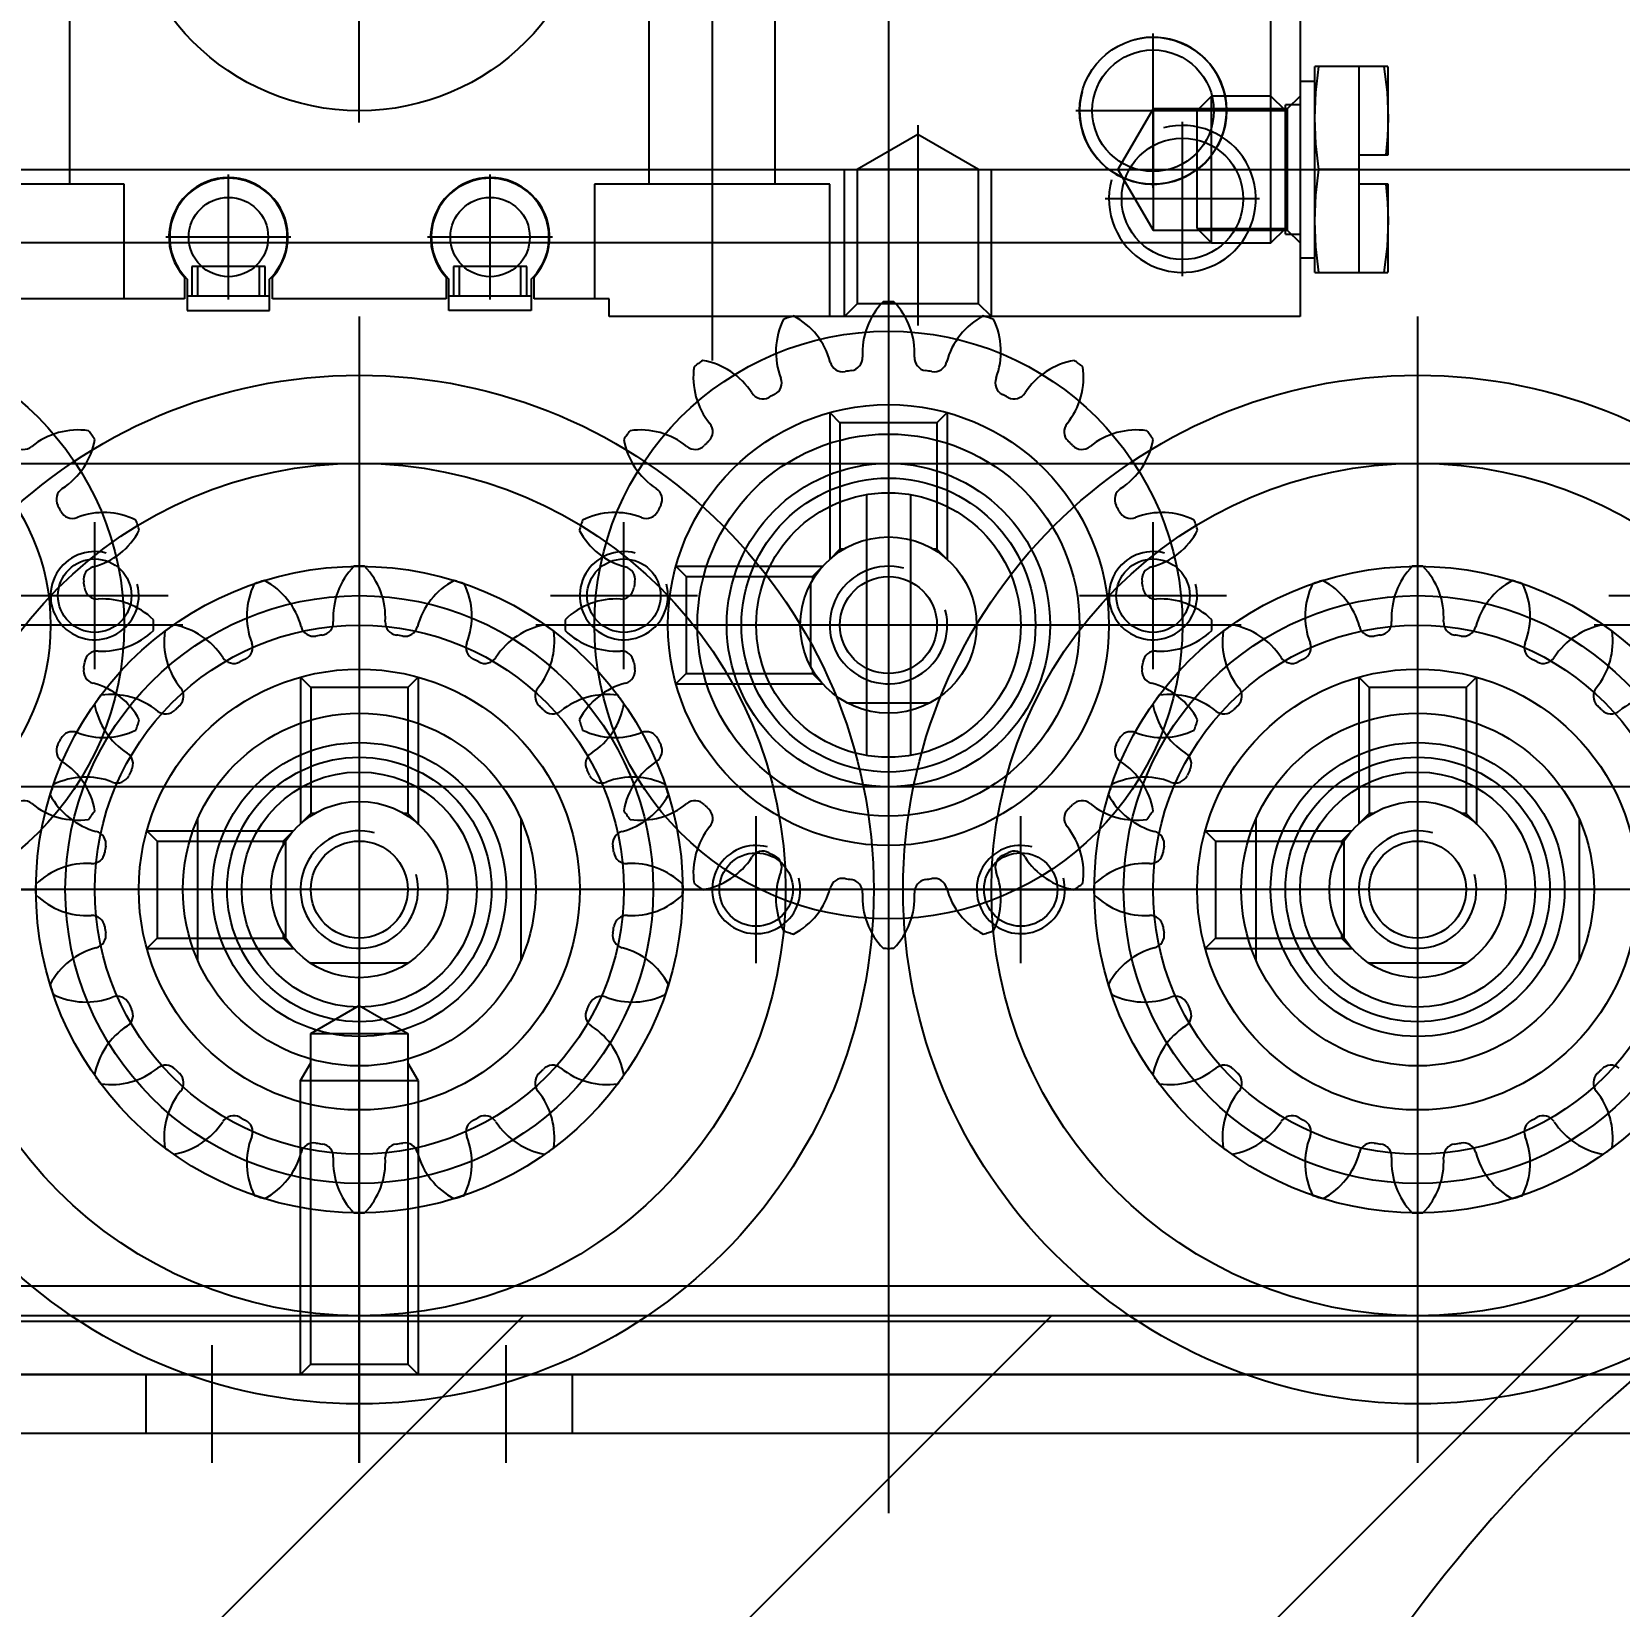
# Model space of a CAD drawing. Header units: inches. Extents: x 0 to 77285, y -118 to 40065.
# Drawn here: x 16500.5 to 16554.5, y 25985.7 to 26039.2 of the extents above; entities that cross this region are included whole.
import ezdxf

# ---------------------------------------------------------------- set-up
doc = ezdxf.new("R2010")
doc.units = ezdxf.units.IN
doc.header["$LTSCALE"] = 5
doc.header["$MEASUREMENT"] = 0
doc.layers.add('A', color=8, linetype='Continuous')
doc.styles.add('SCI', font='')
doc.styles.get('SCI').set_extended_font_data('Gulim')
doc.dimstyles.new('SCH', dxfattribs={"dimtxt": 2.5, "dimasz": 2, "dimexe": 1.25, "dimexo": 0.625, "dimtad": 1, "dimdec": 8, "dimtxsty": 'SCI', "dimcen": 2.5, "dimclrd": 4, "dimclre": 4, "dimclrt": 7, "dimadec": 8, "dimazin": 2, "dimtfac": 1, "dimtdec": 8, "dimtmove": 0, "dimatfit": 3, "dimfxl": 1, "dimarcsym": 0})

# ---------------------------------------------------------------- blocks, each defined once
blk = doc.blocks.new('A$Cc399747e')
h = blk.add_hatch()
h.set_pattern_fill('ANSI31', color=256, scale=4)
h.set_pattern_definition([(45, (8071.277, 63861.461), (-8.980256, 8.980256), [])])
h.paths.add_polyline_path([(891.797, 581), (491.797, 581), (491.797, 281), (891.797, 281)])
for p, q in [((753.797, 179.658), (753.797, 287.72)), ((735.797, 247), (735.797, 286)), ((766.797, 286), (766.797, 282)), ((771.797, 286), (771.797, 282)), ((771.797, 247), (771.797, 286)), ((776.797, 286), (776.797, 282)), ((884.297, 285), (659.297, 285)), ((764.547, 285), (764.547, 283)), ((779.047, 285), (779.047, 283)), ((771.797, 284), (771.797, 269.447)), ((659.297, 283), (884.297, 283)), ((884.297, 283), (659.297, 283)), ((770.147, 282.65), (769.797, 283)), ((769.797, 273), (769.797, 283)), ((773.797, 283), (773.447, 282.65)), ((773.797, 283), (773.797, 273)), ((773.447, 282.65), (770.147, 282.65)), ((770.147, 271.4), (770.147, 282.65)), ((773.447, 282.65), (773.447, 271.4)), ((491.797, 281), (891.797, 281)), ((491.797, 281), (891.797, 281)), ((735.797, 254.5), (735.797, 278.5)), ((771.797, 254.5), (771.797, 278.5)), ((769.797, 273), (770.147, 272.394)), ((773.797, 273), (769.797, 273)), ((773.797, 273), (773.447, 272.394)), ((771.797, 270.447), (770.147, 271.4)), ((773.447, 271.4), (770.147, 271.4)), ((773.447, 271.4), (771.797, 270.447)), ((753.797, 245.5), (753.797, 269.5)), ((734.14, 269.001), (737.454, 269.001)), ((770.14, 269.001), (773.454, 269.001)), ((730.297, 264.102), (730.297, 268.898)), ((743.026, 268.5), (738.033, 268.5)), ((738.383, 268.15), (738.033, 268.5)), ((741.297, 264.102), (741.297, 268.898)), ((743.026, 268.5), (742.676, 268.15)), ((766.297, 264.102), (766.297, 268.898)), ((779.026, 268.5), (774.033, 268.5)), ((774.383, 268.15), (774.033, 268.5)), ((777.297, 264.102), (777.297, 268.898)), ((779.026, 268.5), (778.676, 268.15)), ((738.298, 268.157), (738.298, 264.843)), ((738.383, 268.021), (738.383, 268.15)), ((742.676, 268.15), (738.383, 268.15)), ((742.676, 264.85), (742.676, 268.15)), ((774.298, 268.157), (774.298, 264.843)), ((774.383, 268.021), (774.383, 268.15)), ((778.676, 268.15), (774.383, 268.15)), ((778.676, 264.85), (778.676, 268.15)), ((716.297, 266.5), (755.297, 266.5)), ((723.797, 266.5), (747.797, 266.5)), ((752.297, 266.5), (791.297, 266.5)), ((759.797, 266.5), (783.797, 266.5)), ((738.383, 264.85), (738.033, 264.5)), ((738.383, 264.85), (738.383, 264.979)), ((742.676, 264.85), (738.383, 264.85)), ((743.026, 264.5), (742.676, 264.85)), ((774.383, 264.85), (774.033, 264.5)), ((774.383, 264.85), (774.383, 264.979)), ((778.676, 264.85), (774.383, 264.85)), ((779.026, 264.5), (778.676, 264.85)), ((733.797, 259.272), (733.797, 264.264)), ((734.147, 263.914), (733.797, 264.264)), ((737.447, 263.914), (737.797, 264.264)), ((737.797, 259.272), (737.797, 264.264)), ((743.026, 264.5), (738.033, 264.5)), ((769.797, 259.272), (769.797, 264.264)), ((770.147, 263.914), (769.797, 264.264)), ((773.447, 263.914), (773.797, 264.264)), ((773.797, 259.272), (773.797, 264.264)), ((779.026, 264.5), (774.033, 264.5)), ((734.147, 263.914), (734.277, 263.914)), ((734.147, 259.622), (734.147, 263.914)), ((737.318, 263.914), (737.447, 263.914)), ((737.447, 259.622), (737.447, 263.914)), ((770.147, 263.914), (770.277, 263.914)), ((770.147, 259.622), (770.147, 263.914)), ((773.318, 263.914), (773.447, 263.914)), ((773.447, 259.622), (773.447, 263.914)), ((753.797, 252), (753.797, 263)), ((753.047, 253.063), (753.047, 261.937)), ((754.547, 253.063), (754.547, 261.937)), ((755.22, 260.141), (752.374, 260.141)), ((733.797, 259.272), (734.147, 259.622)), ((734.147, 259.622), (737.447, 259.622)), ((737.797, 259.272), (737.447, 259.622)), ((761.026, 259.5), (756.033, 259.5)), ((756.383, 259.15), (756.033, 259.5)), ((761.026, 259.5), (760.676, 259.15)), ((769.797, 259.272), (770.147, 259.622)), ((770.147, 259.622), (773.447, 259.622)), ((773.797, 259.272), (773.447, 259.622)), ((756.383, 259.021), (756.383, 259.15)), ((760.676, 259.15), (756.383, 259.15)), ((756.438, 258.923), (756.438, 256.077)), ((760.676, 255.85), (760.676, 259.15)), ((705.797, 257.5), (729.797, 257.5)), ((741.797, 257.5), (765.797, 257.5)), ((748.297, 257.5), (759.297, 257.5)), ((777.797, 257.5), (801.797, 257.5)), ((756.383, 255.85), (756.383, 255.979)), ((756.383, 255.85), (756.033, 255.5)), ((761.026, 255.5), (756.033, 255.5)), ((760.676, 255.85), (756.383, 255.85)), ((761.026, 255.5), (760.676, 255.85)), ((751.797, 250.272), (751.797, 255.264)), ((752.147, 254.914), (751.797, 255.264)), ((752.147, 254.914), (752.277, 254.914)), ((752.147, 250.622), (752.147, 254.914)), ((755.318, 254.914), (755.447, 254.914)), ((755.447, 254.914), (755.797, 255.264)), ((755.447, 250.622), (755.447, 254.914)), ((755.797, 250.272), (755.797, 255.264)), ((826.797, 252), (716.797, 252)), ((751.797, 250.272), (752.147, 250.622)), ((752.147, 250.622), (755.447, 250.622)), ((755.797, 250.272), (755.447, 250.622)), ((759.797, 215.5), (759.797, 248.5)), ((739.797, 247), (763.297, 247)), ((739.797, 217), (739.797, 247)), ((750.297, 247), (750.73, 246.567)), ((750.297, 247), (750.297, 242)), ((752.797, 240.497), (752.797, 247.31)), ((754.864, 246.567), (755.297, 247)), ((755.297, 247), (755.297, 242)), ((755.797, 247), (755.797, 242.5)), ((763.297, 247), (763.297, 246.4)), ((765.947, 246.8), (768.747, 246.8)), ((765.947, 245.728), (765.947, 246.8)), ((768.747, 246.8), (768.747, 245.728)), ((774.847, 246.8), (774.847, 245.728)), ((777.647, 246.8), (774.847, 246.8)), ((777.647, 245.728), (777.647, 246.8)), ((750.73, 246.567), (750.73, 242)), ((750.73, 246.567), (754.864, 246.567)), ((754.864, 242), (754.864, 246.567)), ((763.297, 246.4), (765.847, 246.4)), ((763.797, 242.5), (763.797, 246.4)), ((765.847, 246.4), (765.847, 245.66)), ((768.747, 246.3), (765.947, 246.3)), ((766.097, 246.3), (766.097, 245.3)), ((766.297, 246.3), (766.297, 245.3)), ((767.347, 246.426), (767.347, 242.174)), ((768.397, 245.3), (768.397, 246.3)), ((768.597, 245.3), (768.597, 246.3)), ((768.847, 246.4), (774.747, 246.4)), ((768.847, 245.66), (768.847, 246.4)), ((774.747, 246.4), (774.747, 245.66)), ((777.647, 246.3), (774.847, 246.3)), ((774.997, 246.3), (774.997, 245.3)), ((775.197, 246.3), (775.197, 245.3)), ((776.247, 246.426), (776.247, 242.174)), ((777.297, 245.3), (777.297, 246.3)), ((777.497, 245.3), (777.497, 246.3)), ((777.747, 246.4), (785.297, 246.4)), ((777.747, 245.66), (777.747, 246.4)), ((779.797, 246.4), (779.797, 242.5)), ((736.807, 245.5), (736.797, 245.464)), ((736.797, 245.464), (736.797, 242.5)), ((739.297, 245.5), (736.807, 245.5)), ((736.835, 244.625), (736.942, 245.5)), ((737.797, 242.5), (737.797, 245.5)), ((739.152, 245.5), (739.259, 244.629)), ((739.297, 245.5), (739.297, 238.5)), ((743.797, 245.625), (743.797, 240.375)), ((766.097, 245.3), (768.597, 245.3)), ((774.997, 245.3), (777.497, 245.3)), ((736.797, 243.75), (736.835, 244.625)), ((739.259, 244.629), (739.297, 243.75)), ((739.797, 245), (739.297, 245)), ((740.23, 244.067), (739.797, 244.5)), ((740.297, 244.2), (739.797, 244.2)), ((740.788, 244.5), (740.297, 244.01)), ((740.297, 244.2), (740.297, 239.8)), ((742.807, 244.5), (740.788, 244.5)), ((740.788, 244.5), (740.788, 239.5)), ((740.797, 219.5), (740.797, 244.5)), ((743.297, 244.01), (742.807, 244.5)), ((742.807, 244.5), (742.807, 239.5)), ((742.807, 244.5), (765.332, 244.5)), ((765.221, 244.3), (769.473, 244.3)), ((765.332, 244.5), (765.357, 244.5)), ((765.357, 244.5), (769.337, 244.5)), ((769.337, 244.5), (769.362, 244.5)), ((769.362, 244.5), (774.232, 244.5)), ((774.121, 244.3), (778.373, 244.3)), ((774.232, 244.5), (774.257, 244.5)), ((774.257, 244.5), (778.237, 244.5)), ((778.237, 244.5), (778.262, 244.5)), ((778.262, 244.5), (802.797, 244.5)), ((736.817, 243.123), (736.797, 243.75)), ((739.297, 243.75), (739.259, 242.875)), ((744.797, 244.067), (740.23, 244.067)), ((740.23, 239.933), (740.23, 244.067)), ((743.297, 244.01), (740.297, 244.01)), ((743.297, 244.01), (740.297, 244.01)), ((743.297, 244.01), (743.297, 239.991)), ((745.991, 242), (744.797, 244.067)), ((744.797, 239.933), (744.797, 244.067)), ((736.874, 242.5), (736.817, 243.123)), ((741.172, 243), (746.422, 243)), ((736.797, 242.5), (737.797, 242.5)), ((737.797, 241.5), (737.797, 242.5)), ((739.259, 242.875), (739.152, 242)), ((744.797, 242.625), (744.797, 237.375)), ((755.797, 242.5), (763.797, 242.5)), ((757.647, 242.5), (757.647, 227)), ((761.947, 227), (761.947, 242.5)), ((779.797, 242.5), (787.797, 242.5)), ((781.647, 242.5), (781.647, 227)), ((884.297, 242), (659.297, 242)), ((746.3, 242), (736.472, 242)), ((737.797, 242), (739.152, 242)), ((739.152, 242), (739.259, 241.129)), ((744.797, 239.933), (745.991, 242)), ((750.73, 242), (752.797, 240.807)), ((750.73, 242), (754.864, 242)), ((752.797, 240.807), (754.864, 242)), ((736.797, 241.5), (736.797, 238.536)), ((737.797, 241.5), (736.797, 241.5)), ((736.817, 240.875), (736.874, 241.5)), ((737.797, 238.5), (737.797, 241.5)), ((736.797, 240.25), (736.817, 240.875)), ((739.259, 241.129), (739.297, 240.25)), ((771.797, 240.4), (771.797, 223.6)), ((736.836, 239.371), (736.797, 240.25)), ((739.297, 240.25), (739.259, 239.375)), ((739.797, 239.5), (740.23, 239.933)), ((739.797, 239.8), (740.297, 239.8)), ((740.23, 239.933), (744.797, 239.933)), ((740.297, 239.991), (740.788, 239.5)), ((743.297, 239.991), (740.297, 239.991)), ((743.297, 239.991), (740.297, 239.991)), ((742.172, 240), (747.422, 240)), ((742.807, 239.5), (743.297, 239.991)), ((736.942, 238.5), (736.836, 239.371)), ((739.259, 239.375), (739.152, 238.5)), ((740.788, 239.5), (742.807, 239.5)), ((739.297, 239), (739.797, 239)), ((736.797, 238.536), (736.807, 238.5)), ((736.807, 238.5), (739.297, 238.5))]:
    blk.add_line(p, q)
at = {"ltscale": 3}
for p, q in [((213.792, 281.2), (1040.797, 281.2)), ((213.792, 280), (1040.797, 280)), ((213.792, 280), (1040.797, 280)), ((735.797, 253.5), (735.797, 279.5)), ((771.797, 253.5), (771.797, 279.5)), ((749.297, 269), (749.297, 264)), ((758.297, 269), (758.297, 264)), ((722.797, 266.5), (748.797, 266.5)), ((751.797, 266.5), (746.797, 266.5)), ((760.797, 266.5), (755.797, 266.5)), ((758.797, 266.5), (784.797, 266.5)), ((787.797, 266.5), (782.797, 266.5)), ((753.797, 250), (753.797, 265)), ((655.297, 263), (886.297, 263)), ((744.797, 259), (744.797, 254)), ((762.797, 259), (762.797, 254)), ((780.797, 259), (780.797, 254)), ((746.297, 257.5), (761.297, 257.5)), ((782.297, 257.5), (797.297, 257.5)), ((729.297, 256.5), (724.297, 256.5)), ((747.297, 256.5), (742.297, 256.5)), ((765.297, 256.5), (760.297, 256.5)), ((783.297, 256.5), (778.297, 256.5))]:
    blk.add_line(p, q, dxfattribs=at)
for centre, radius in [((735.797, 266.5), 17.5), ((771.797, 266.5), 17.5), ((735.797, 266.5), 14.5), ((771.797, 266.5), 14.5), ((735.797, 266.5), 10), ((771.797, 266.5), 10), ((735.797, 266.5), 7.5), ((771.797, 266.5), 7.5), ((735.797, 266.5), 6), ((771.797, 266.5), 6), ((735.797, 266.5), 5), ((771.797, 266.5), 5), ((735.797, 266.5), 4.5), ((771.797, 266.5), 4.5), ((735.797, 266.5), 4), ((771.797, 266.5), 4), ((735.797, 266.5), 3), ((735.797, 266.5), 3), ((771.797, 266.5), 3), ((771.797, 266.5), 3), ((735.797, 266.5), 1.65), ((771.797, 266.5), 1.65), ((753.797, 257.5), 10), ((789.797, 257.5), 10), ((753.797, 257.5), 7.5), ((789.797, 257.5), 7.5), ((753.797, 257.5), 5), ((753.797, 257.5), 4.5), ((753.797, 257.5), 4.5), ((753.797, 257.5), 3), ((753.797, 257.5), 3), ((753.797, 257.5), 1.65), ((767.347, 244.3), 1.35), ((776.247, 244.3), 1.35), ((743.797, 243), 2.067), ((744.797, 240), 2.5), ((744.797, 240), 2.067), ((771.797, 232), 8), ((771.797, 232), 8)]:
    blk.add_circle(centre, radius)
for centre, radius in [((735.797, 266.5), 11), ((771.797, 266.5), 11), ((735.797, 266.5), 9), ((771.797, 266.5), 9), ((749.297, 266.5), 1.25), ((758.297, 266.5), 1.25), ((753.797, 257.5), 6.5), ((753.797, 257.5), 5.5), ((744.797, 256.5), 1.25), ((762.797, 256.5), 1.25), ((780.797, 256.5), 1.25)]:
    blk.add_circle(centre, radius, dxfattribs=at)
at = {"ltscale": 5}
blk.add_arc((695.792, 321), 50, 270, 0, dxfattribs=at)
for centre, radius, start, end in [((737.409, 275.758), 2.5, 135.8655, 183.1579), ((735.797, 266.5), 11, 90, 90.9494), ((735.797, 266.5), 11, 89.0506, 90), ((734.185, 275.758), 2.5, 356.8421, 44.1345), ((773.409, 275.758), 2.5, 135.8655, 183.1579), ((771.797, 266.5), 11, 90, 90.9494), ((771.797, 266.5), 11, 89.0506, 90), ((770.185, 275.758), 2.5, 356.8421, 44.1345), ((734.47, 275.803), 2.5, 153.8655, 201.1579), ((735.797, 266.5), 11, 108, 108.9494), ((735.797, 266.5), 11, 107.0506, 108), ((731.403, 274.806), 2.5, 14.8421, 62.1345), ((740.191, 274.806), 2.5, 117.8655, 165.1579), ((735.797, 266.5), 11, 72, 72.9494), ((735.797, 266.5), 11, 71.0506, 72), ((737.125, 275.803), 2.5, 338.8421, 26.1345), ((770.47, 275.803), 2.5, 153.8655, 201.1579), ((771.797, 266.5), 11, 108, 108.9494), ((771.797, 266.5), 11, 107.0506, 108), ((767.403, 274.806), 2.5, 14.8421, 62.1345), ((776.191, 274.806), 2.5, 117.8655, 165.1579), ((771.797, 266.5), 11, 72, 72.9494), ((771.797, 266.5), 11, 71.0506, 72), ((773.125, 275.803), 2.5, 338.8421, 26.1345), ((735.797, 266.5), 11, 125.0506, 126), ((729.052, 273.042), 2.5, 32.8421, 80.1345), ((734.247, 275.56), 0.442, 194.8421, 279.711), ((734.472, 275.596), 0.442, 278.289, 3.1579), ((737.122, 275.596), 0.442, 176.8421, 261.711), ((737.348, 275.56), 0.442, 260.289, 345.1579), ((742.543, 273.042), 2.5, 99.8655, 147.1579), ((735.797, 266.5), 11, 54, 54.9494), ((771.797, 266.5), 11, 125.0506, 126), ((765.052, 273.042), 2.5, 32.8421, 80.1345), ((770.247, 275.56), 0.442, 194.8421, 279.711), ((770.472, 275.596), 0.442, 278.289, 3.1579), ((773.122, 275.596), 0.442, 176.8421, 261.711), ((773.348, 275.56), 0.442, 260.289, 345.1579), ((778.543, 273.042), 2.5, 99.8655, 147.1579), ((771.797, 266.5), 11, 54, 54.9494), ((731.66, 274.937), 2.5, 171.8655, 219.1579), ((735.797, 266.5), 11, 126, 126.9494), ((731.726, 274.741), 0.442, 296.289, 21.1579), ((735.797, 266.5), 8.75, 99, 99.711), ((735.797, 266.5), 8.75, 98.289, 99), ((735.797, 266.5), 8.75, 81, 81.711), ((735.797, 266.5), 8.75, 80.289, 81), ((739.868, 274.741), 0.442, 158.8421, 243.711), ((739.935, 274.937), 2.5, 320.8421, 8.1345), ((735.797, 266.5), 11, 53.0506, 54), ((767.66, 274.937), 2.5, 171.8655, 219.1579), ((771.797, 266.5), 11, 126, 126.9494), ((767.726, 274.741), 0.442, 296.289, 21.1579), ((771.797, 266.5), 8.75, 99, 99.711), ((771.797, 266.5), 8.75, 98.289, 99), ((771.797, 266.5), 8.75, 81, 81.711), ((771.797, 266.5), 8.75, 80.289, 81), ((775.868, 274.741), 0.442, 158.8421, 243.711), ((775.935, 274.937), 2.5, 320.8421, 8.1345), ((771.797, 266.5), 11, 53.0506, 54), ((731.523, 274.637), 0.442, 212.8421, 297.711), ((735.797, 266.5), 8.75, 116.289, 117), ((735.797, 266.5), 8.75, 63, 63.711), ((740.071, 274.637), 0.442, 242.289, 327.1579), ((767.523, 274.637), 0.442, 212.8421, 297.711), ((771.797, 266.5), 8.75, 116.289, 117), ((771.797, 266.5), 8.75, 63, 63.711), ((776.071, 274.637), 0.442, 242.289, 327.1579), ((735.797, 266.5), 8.75, 117, 117.711), ((735.797, 266.5), 8.75, 62.289, 63), ((771.797, 266.5), 8.75, 117, 117.711), ((771.797, 266.5), 8.75, 62.289, 63), ((729.379, 273.08), 0.442, 314.289, 39.1579), ((742.215, 273.08), 0.442, 140.8421, 225.711), ((765.379, 273.08), 0.442, 314.289, 39.1579), ((778.215, 273.08), 0.442, 140.8421, 225.711), ((735.797, 266.5), 8.75, 134.289, 135), ((735.797, 266.5), 8.75, 45, 45.711), ((744.234, 270.637), 2.5, 81.8655, 129.1579), ((742.339, 273.246), 2.5, 302.8421, 350.1345), ((735.797, 266.5), 11, 36, 36.9494), ((735.797, 266.5), 11, 35.0506, 36), ((771.797, 266.5), 11, 144, 144.9494), ((765.255, 273.246), 2.5, 189.8655, 237.1579), ((771.797, 266.5), 11, 143.0506, 144), ((763.36, 270.637), 2.5, 50.8421, 98.1345), ((771.797, 266.5), 8.75, 134.289, 135), ((771.797, 266.5), 8.75, 45, 45.711), ((780.234, 270.637), 2.5, 81.8655, 129.1579), ((778.339, 273.246), 2.5, 302.8421, 350.1345), ((771.797, 266.5), 11, 36, 36.9494), ((771.797, 266.5), 11, 35.0506, 36), ((729.218, 272.918), 0.442, 230.8421, 315.711), ((735.797, 266.5), 8.75, 135, 135.711), ((735.797, 266.5), 8.75, 44.289, 45), ((742.377, 272.918), 0.442, 224.289, 309.1579), ((765.218, 272.918), 0.442, 230.8421, 315.711), ((771.797, 266.5), 8.75, 135, 135.711), ((771.797, 266.5), 8.75, 44.289, 45), ((778.377, 272.918), 0.442, 224.289, 309.1579), ((743.935, 270.774), 0.442, 122.8421, 207.711), ((763.66, 270.774), 0.442, 332.289, 57.1579), ((779.935, 270.774), 0.442, 122.8421, 207.711), ((735.797, 266.5), 8.75, 27, 27.711), ((771.797, 266.5), 8.75, 152.289, 153), ((771.797, 266.5), 8.75, 27, 27.711), ((735.797, 266.5), 8.75, 26.289, 27), ((744.038, 270.571), 0.442, 206.289, 291.1579), ((745.1, 267.828), 2.5, 63.8655, 111.1579), ((735.797, 266.5), 11, 18, 18.9494), ((771.797, 266.5), 11, 161.0506, 162), ((762.495, 267.828), 2.5, 68.8421, 116.1345), ((763.556, 270.571), 0.442, 248.8421, 333.711), ((771.797, 266.5), 8.75, 153, 153.711), ((771.797, 266.5), 8.75, 26.289, 27), ((780.038, 270.571), 0.442, 206.289, 291.1579), ((781.1, 267.828), 2.5, 63.8655, 111.1579), ((771.797, 266.5), 11, 18, 18.9494), ((744.104, 270.894), 2.5, 284.8421, 332.1345), ((735.797, 266.5), 11, 17.0506, 18), ((771.797, 266.5), 11, 162, 162.9494), ((763.491, 270.894), 2.5, 207.8655, 255.1579), ((780.104, 270.894), 2.5, 284.8421, 332.1345), ((771.797, 266.5), 11, 17.0506, 18), ((735.797, 266.5), 2, 255, 195), ((744.857, 268.051), 0.442, 104.8421, 189.711), ((755.409, 266.758), 2.5, 135.8655, 183.1579), ((753.797, 257.5), 11, 90, 90.9494), ((753.797, 257.5), 11, 89.0506, 90), ((752.185, 266.758), 2.5, 356.8421, 44.1345), ((762.737, 268.051), 0.442, 350.289, 75.1579), ((771.797, 266.5), 2, 255, 195), ((780.857, 268.051), 0.442, 104.8421, 189.711), ((735.797, 266.5), 8.75, 9, 9.711), ((735.797, 266.5), 8.75, 8.289, 9), ((752.47, 266.803), 2.5, 153.8655, 201.1579), ((753.797, 257.5), 11, 108, 108.9494), ((753.797, 257.5), 11, 107.0506, 108), ((749.403, 265.806), 2.5, 14.8421, 62.1345), ((758.191, 265.806), 2.5, 117.8655, 165.1579), ((753.797, 257.5), 11, 72, 72.9494), ((753.797, 257.5), 11, 71.0506, 72), ((755.125, 266.803), 2.5, 338.8421, 26.1345), ((771.797, 266.5), 8.75, 171, 171.711), ((771.797, 266.5), 8.75, 170.289, 171), ((771.797, 266.5), 8.75, 9, 9.711), ((771.797, 266.5), 8.75, 8.289, 9), ((744.893, 267.825), 0.442, 188.289, 273.1579), ((745.055, 264.888), 2.5, 45.8655, 93.1579), ((762.54, 264.888), 2.5, 86.8421, 134.1345), ((762.702, 267.825), 0.442, 266.8421, 351.711), ((780.893, 267.825), 0.442, 188.289, 273.1579), ((781.055, 264.888), 2.5, 45.8655, 93.1579), ((745.055, 268.112), 2.5, 266.8421, 314.1345), ((735.797, 266.5), 11, 360, 0.9494), ((735.797, 266.5), 11, 359.0506, 0), ((749.66, 265.937), 2.5, 171.8655, 219.1579), ((753.797, 257.5), 11, 126, 126.9494), ((753.797, 257.5), 11, 125.0506, 126), ((747.052, 264.042), 2.5, 32.8421, 80.1345), ((752.247, 266.56), 0.442, 194.8421, 279.711), ((752.472, 266.596), 0.442, 278.289, 3.1579), ((755.122, 266.596), 0.442, 176.8421, 261.711), ((755.348, 266.56), 0.442, 260.289, 345.1579), ((760.543, 264.042), 2.5, 99.8655, 147.1579), ((757.935, 265.937), 2.5, 320.8421, 8.1345), ((753.797, 257.5), 11, 54, 54.9494), ((753.797, 257.5), 11, 53.0506, 54), ((771.797, 266.5), 11, 179.0506, 180), ((771.797, 266.5), 11, 180, 180.9494), ((762.54, 268.112), 2.5, 225.8655, 273.1579), ((781.055, 268.112), 2.5, 266.8421, 314.1345), ((771.797, 266.5), 11, 360, 0.9494), ((771.797, 266.5), 11, 359.0506, 0), ((749.726, 265.741), 0.442, 296.289, 21.1579), ((753.797, 257.5), 8.75, 99, 99.711), ((753.797, 257.5), 8.75, 98.289, 99), ((753.797, 257.5), 8.75, 81, 81.711), ((753.797, 257.5), 8.75, 80.289, 81), ((757.868, 265.741), 0.442, 158.8421, 243.711), ((735.797, 266.5), 8.75, 351, 351.711), ((744.893, 265.175), 0.442, 86.8421, 171.711), ((749.523, 265.637), 0.442, 212.8421, 297.711), ((753.797, 257.5), 8.75, 117, 117.711), ((753.797, 257.5), 8.75, 116.289, 117), ((753.797, 257.5), 8.75, 63, 63.711), ((753.797, 257.5), 8.75, 62.289, 63), ((758.071, 265.637), 0.442, 242.289, 327.1579), ((762.702, 265.175), 0.442, 8.289, 93.1579), ((771.797, 266.5), 8.75, 188.289, 189), ((771.797, 266.5), 8.75, 351, 351.711), ((780.893, 265.175), 0.442, 86.8421, 171.711), ((744.857, 264.95), 0.442, 170.289, 255.1579), ((735.797, 266.5), 8.75, 350.289, 351), ((762.737, 264.95), 0.442, 284.8421, 9.711), ((771.797, 266.5), 8.75, 189, 189.711), ((780.857, 264.95), 0.442, 170.289, 255.1579), ((771.797, 266.5), 8.75, 350.289, 351), ((744.104, 262.106), 2.5, 27.8655, 75.1579), ((753.797, 257.5), 11, 143.0506, 144), ((745.36, 261.637), 2.5, 50.8421, 98.1345), ((747.379, 264.08), 0.442, 314.289, 39.1579), ((760.215, 264.08), 0.442, 140.8421, 225.711), ((762.234, 261.637), 2.5, 81.8655, 129.1579), ((763.491, 262.106), 2.5, 104.8421, 152.1345), ((753.797, 257.5), 11, 36, 36.9494), ((780.104, 262.106), 2.5, 27.8655, 75.1579), ((789.797, 257.5), 11, 143.0506, 144), ((781.36, 261.637), 2.5, 50.8421, 98.1345), ((753.797, 257.5), 11, 144, 144.9494), ((747.255, 264.246), 2.5, 189.8655, 237.1579), ((747.218, 263.918), 0.442, 230.8421, 315.711), ((753.797, 257.5), 8.75, 135, 135.711), ((753.797, 257.5), 8.75, 134.289, 135), ((753.797, 257.5), 8.75, 45, 45.711), ((753.797, 257.5), 8.75, 44.289, 45), ((760.377, 263.918), 0.442, 224.289, 309.1579), ((760.339, 264.246), 2.5, 302.8421, 350.1345), ((753.797, 257.5), 11, 35.0506, 36), ((789.797, 257.5), 11, 144, 144.9494), ((783.255, 264.246), 2.5, 189.8655, 237.1579), ((783.218, 263.918), 0.442, 230.8421, 315.711), ((735.797, 266.5), 11, 341.0506, 342), ((735.797, 266.5), 11, 342, 342.9494), ((771.797, 266.5), 11, 197.0506, 198), ((771.797, 266.5), 11, 198, 198.9494), ((771.797, 266.5), 11, 341.0506, 342), ((771.797, 266.5), 11, 342, 342.9494), ((735.797, 266.5), 8.75, 332.289, 333), ((735.797, 266.5), 8.75, 333, 333.711), ((744.038, 262.429), 0.442, 68.8421, 153.711), ((745.1, 265.172), 2.5, 248.8421, 296.1345), ((762.495, 265.172), 2.5, 243.8655, 291.1579), ((763.556, 262.429), 0.442, 26.289, 111.1579), ((771.797, 266.5), 8.75, 206.289, 207), ((771.797, 266.5), 8.75, 207, 207.711), ((771.797, 266.5), 8.75, 332.289, 333), ((771.797, 266.5), 8.75, 333, 333.711), ((780.038, 262.429), 0.442, 68.8421, 153.711), ((781.1, 265.172), 2.5, 248.8421, 296.1345), ((743.935, 262.226), 0.442, 152.289, 237.1579), ((745.66, 261.774), 0.442, 332.289, 57.1579), ((761.935, 261.774), 0.442, 122.8421, 207.711), ((763.66, 262.226), 0.442, 302.8421, 27.711), ((779.935, 262.226), 0.442, 152.289, 237.1579), ((781.66, 261.774), 0.442, 332.289, 57.1579), ((742.339, 259.754), 2.5, 9.8655, 57.1579), ((745.556, 261.571), 0.442, 248.8421, 333.711), ((753.797, 257.5), 8.75, 153, 153.711), ((753.797, 257.5), 8.75, 152.289, 153), ((753.797, 257.5), 8.75, 27, 27.711), ((753.797, 257.5), 8.75, 26.289, 27), ((762.038, 261.571), 0.442, 206.289, 291.1579), ((765.255, 259.754), 2.5, 122.8421, 170.1345), ((778.339, 259.754), 2.5, 9.8655, 57.1579), ((781.556, 261.571), 0.442, 248.8421, 333.711), ((789.797, 257.5), 8.75, 153, 153.711), ((789.797, 257.5), 8.75, 152.289, 153), ((753.797, 257.5), 11, 162, 162.9494), ((753.797, 257.5), 11, 161.0506, 162), ((744.495, 258.828), 2.5, 68.8421, 116.1345), ((763.1, 258.828), 2.5, 63.8655, 111.1579), ((753.797, 257.5), 11, 18, 18.9494), ((753.797, 257.5), 11, 17.0506, 18), ((789.797, 257.5), 11, 162, 162.9494), ((789.797, 257.5), 11, 161.0506, 162), ((780.495, 258.828), 2.5, 68.8421, 116.1345), ((727.36, 262.363), 2.5, 261.8655, 309.1579), ((729.218, 260.082), 0.442, 44.289, 129.1579), ((735.797, 266.5), 8.75, 224.289, 225), ((735.797, 266.5), 8.75, 225, 225.711), ((735.797, 266.5), 8.75, 314.289, 315), ((735.797, 266.5), 8.75, 315, 315.711), ((742.377, 260.082), 0.442, 50.8421, 135.711), ((744.234, 262.363), 2.5, 230.8421, 278.1345), ((745.491, 261.894), 2.5, 207.8655, 255.1579), ((762.104, 261.894), 2.5, 284.8421, 332.1345), ((763.36, 262.363), 2.5, 261.8655, 309.1579), ((765.218, 260.082), 0.442, 44.289, 129.1579), ((771.797, 266.5), 8.75, 224.289, 225), ((771.797, 266.5), 8.75, 225, 225.711), ((771.797, 266.5), 8.75, 314.289, 315), ((771.797, 266.5), 8.75, 315, 315.711), ((778.377, 260.082), 0.442, 50.8421, 135.711), ((780.234, 262.363), 2.5, 230.8421, 278.1345), ((781.491, 261.894), 2.5, 207.8655, 255.1579), ((729.379, 259.921), 0.442, 320.8421, 45.711), ((742.215, 259.921), 0.442, 134.289, 219.1579), ((735.797, 266.5), 11, 323.0506, 324), ((735.797, 266.5), 11, 324, 324.9494), ((771.797, 266.5), 11, 215.0506, 216), ((771.797, 266.5), 11, 216, 216.9494), ((765.379, 259.921), 0.442, 320.8421, 45.711), ((778.215, 259.921), 0.442, 134.289, 219.1579), ((771.797, 266.5), 11, 323.0506, 324), ((771.797, 266.5), 11, 324, 324.9494), ((731.66, 258.063), 2.5, 140.8421, 188.1345), ((739.935, 258.063), 2.5, 351.8655, 39.1579), ((744.737, 259.051), 0.442, 350.289, 75.1579), ((753.797, 257.5), 2, 255, 195), ((762.857, 259.051), 0.442, 104.8421, 189.711), ((767.66, 258.063), 2.5, 140.8421, 188.1345), ((775.935, 258.063), 2.5, 351.8655, 39.1579), ((780.737, 259.051), 0.442, 350.289, 75.1579), ((731.523, 258.363), 0.442, 62.289, 147.1579), ((735.797, 266.5), 8.75, 242.289, 243), ((735.797, 266.5), 8.75, 243, 243.711), ((735.797, 266.5), 8.75, 296.289, 297), ((735.797, 266.5), 8.75, 297, 297.711), ((740.071, 258.363), 0.442, 32.8421, 117.711), ((744.702, 258.825), 0.442, 266.8421, 351.711), ((753.797, 257.5), 8.75, 171, 171.711), ((753.797, 257.5), 8.75, 170.289, 171), ((753.797, 257.5), 8.75, 9, 9.711), ((753.797, 257.5), 8.75, 8.289, 9), ((762.893, 258.825), 0.442, 188.289, 273.1579), ((767.523, 258.363), 0.442, 62.289, 147.1579), ((771.797, 266.5), 8.75, 242.289, 243), ((771.797, 266.5), 8.75, 243, 243.711), ((771.797, 266.5), 8.75, 296.289, 297), ((771.797, 266.5), 8.75, 297, 297.711), ((776.071, 258.363), 0.442, 32.8421, 117.711), ((780.702, 258.825), 0.442, 266.8421, 351.711), ((789.797, 257.5), 8.75, 171, 171.711), ((789.797, 257.5), 8.75, 170.289, 171), ((729.052, 259.958), 2.5, 279.8655, 327.1579), ((731.726, 258.259), 0.442, 338.8421, 63.711), ((739.868, 258.259), 0.442, 116.289, 201.1579), ((742.543, 259.958), 2.5, 212.8421, 260.1345), ((744.54, 255.888), 2.5, 86.8421, 134.1345), ((763.055, 255.888), 2.5, 45.8655, 93.1579), ((765.052, 259.958), 2.5, 279.8655, 327.1579), ((767.726, 258.259), 0.442, 338.8421, 63.711), ((775.868, 258.259), 0.442, 116.289, 201.1579), ((778.543, 259.958), 2.5, 212.8421, 260.1345), ((780.54, 255.888), 2.5, 86.8421, 134.1345), ((735.797, 266.5), 11, 233.0506, 234), ((735.797, 266.5), 11, 234, 234.9494), ((734.47, 257.197), 2.5, 158.8421, 206.1345), ((734.247, 257.44), 0.442, 80.289, 165.1579), ((735.797, 266.5), 8.75, 260.289, 261), ((735.797, 266.5), 8.75, 261, 261.711), ((734.472, 257.405), 0.442, 356.8421, 81.711), ((737.122, 257.405), 0.442, 98.289, 183.1579), ((735.797, 266.5), 8.75, 278.289, 279), ((735.797, 266.5), 8.75, 279, 279.711), ((737.348, 257.44), 0.442, 14.8421, 99.711), ((737.125, 257.197), 2.5, 333.8655, 21.1579), ((735.797, 266.5), 11, 305.0506, 306), ((735.797, 266.5), 11, 306, 306.9494), ((753.797, 257.5), 11, 179.0506, 180), ((753.797, 257.5), 11, 360, 0.9494), ((771.797, 266.5), 11, 233.0506, 234), ((771.797, 266.5), 11, 234, 234.9494), ((770.47, 257.197), 2.5, 158.8421, 206.1345), ((770.247, 257.44), 0.442, 80.289, 165.1579), ((771.797, 266.5), 8.75, 260.289, 261), ((771.797, 266.5), 8.75, 261, 261.711), ((770.472, 257.405), 0.442, 356.8421, 81.711), ((773.122, 257.405), 0.442, 98.289, 183.1579), ((771.797, 266.5), 8.75, 278.289, 279), ((771.797, 266.5), 8.75, 279, 279.711), ((773.348, 257.44), 0.442, 14.8421, 99.711), ((773.125, 257.197), 2.5, 333.8655, 21.1579), ((771.797, 266.5), 11, 305.0506, 306), ((771.797, 266.5), 11, 306, 306.9494), ((789.797, 257.5), 11, 179.0506, 180), ((731.403, 258.194), 2.5, 297.8655, 345.1579), ((737.409, 257.242), 2.5, 176.8421, 224.1345), ((734.185, 257.242), 2.5, 315.8655, 3.1579), ((740.191, 258.194), 2.5, 194.8421, 242.1345), ((753.797, 257.5), 11, 180, 180.9494), ((744.54, 259.112), 2.5, 225.8655, 273.1579), ((763.055, 259.112), 2.5, 266.8421, 314.1345), ((753.797, 257.5), 11, 359.0506, 0), ((767.403, 258.194), 2.5, 297.8655, 345.1579), ((773.409, 257.242), 2.5, 176.8421, 224.1345), ((770.185, 257.242), 2.5, 315.8655, 3.1579), ((776.191, 258.194), 2.5, 194.8421, 242.1345), ((789.797, 257.5), 11, 180, 180.9494), ((780.54, 259.112), 2.5, 225.8655, 273.1579), ((744.702, 256.175), 0.442, 8.289, 93.1579), ((762.893, 256.175), 0.442, 86.8421, 171.711), ((780.702, 256.175), 0.442, 8.289, 93.1579), ((735.797, 266.5), 11, 251.0506, 252), ((735.797, 266.5), 11, 252, 252.9494), ((735.797, 266.5), 11, 287.0506, 288), ((735.797, 266.5), 11, 288, 288.9494), ((744.737, 255.95), 0.442, 284.8421, 9.711), ((753.797, 257.5), 8.75, 188.289, 189), ((753.797, 257.5), 8.75, 189, 189.711), ((762.857, 255.95), 0.442, 170.289, 255.1579), ((753.797, 257.5), 8.75, 350.289, 351), ((753.797, 257.5), 8.75, 351, 351.711), ((771.797, 266.5), 11, 251.0506, 252), ((771.797, 266.5), 11, 252, 252.9494), ((771.797, 266.5), 11, 287.0506, 288), ((771.797, 266.5), 11, 288, 288.9494), ((780.737, 255.95), 0.442, 284.8421, 9.711), ((789.797, 257.5), 8.75, 188.289, 189), ((789.797, 257.5), 8.75, 189, 189.711), ((735.797, 266.5), 11, 269.0506, 270), ((735.797, 266.5), 11, 270, 270.9494), ((745.491, 253.106), 2.5, 104.8421, 152.1345), ((762.104, 253.106), 2.5, 27.8655, 75.1579), ((771.797, 266.5), 11, 269.0506, 270), ((771.797, 266.5), 11, 270, 270.9494), ((781.491, 253.106), 2.5, 104.8421, 152.1345), ((753.797, 257.5), 11, 197.0506, 198), ((753.797, 257.5), 11, 198, 198.9494), ((744.495, 256.172), 2.5, 243.8655, 291.1579), ((745.556, 253.429), 0.442, 26.289, 111.1579), ((762.038, 253.429), 0.442, 68.8421, 153.711), ((763.1, 256.172), 2.5, 248.8421, 296.1345), ((753.797, 257.5), 11, 341.0506, 342), ((753.797, 257.5), 11, 342, 342.9494), ((789.797, 257.5), 11, 197.0506, 198), ((789.797, 257.5), 11, 198, 198.9494), ((780.495, 256.172), 2.5, 243.8655, 291.1579), ((781.556, 253.429), 0.442, 26.289, 111.1579), ((745.66, 253.226), 0.442, 302.8421, 27.711), ((753.797, 257.5), 8.75, 206.289, 207), ((753.797, 257.5), 8.75, 207, 207.711), ((761.935, 253.226), 0.442, 152.289, 237.1579), ((753.797, 257.5), 8.75, 332.289, 333), ((753.797, 257.5), 8.75, 333, 333.711), ((781.66, 253.226), 0.442, 302.8421, 27.711), ((789.797, 257.5), 8.75, 206.289, 207), ((789.797, 257.5), 8.75, 207, 207.711), ((747.255, 250.754), 2.5, 122.8421, 170.1345), ((760.339, 250.754), 2.5, 9.8655, 57.1579), ((783.255, 250.754), 2.5, 122.8421, 170.1345), ((753.797, 257.5), 11, 215.0506, 216), ((745.36, 253.363), 2.5, 261.8655, 309.1579), ((747.218, 251.082), 0.442, 44.289, 129.1579), ((753.797, 257.5), 8.75, 224.289, 225), ((753.797, 257.5), 8.75, 225, 225.711), ((747.379, 250.921), 0.442, 320.8421, 45.711), ((760.215, 250.921), 0.442, 134.289, 219.1579), ((753.797, 257.5), 8.75, 314.289, 315), ((753.797, 257.5), 8.75, 315, 315.711), ((760.377, 251.082), 0.442, 50.8421, 135.711), ((762.234, 253.363), 2.5, 230.8421, 278.1345), ((753.797, 257.5), 11, 324, 324.9494), ((789.797, 257.5), 11, 215.0506, 216), ((781.36, 253.363), 2.5, 261.8655, 309.1579), ((783.218, 251.082), 0.442, 44.289, 129.1579), ((753.797, 257.5), 11, 216, 216.9494), ((749.66, 249.063), 2.5, 140.8421, 188.1345), ((757.935, 249.063), 2.5, 351.8655, 39.1579), ((753.797, 257.5), 11, 323.0506, 324), ((789.797, 257.5), 11, 216, 216.9494), ((747.052, 250.958), 2.5, 279.8655, 327.1579), ((749.523, 249.363), 0.442, 62.289, 147.1579), ((753.797, 257.5), 8.75, 242.289, 243), ((753.797, 257.5), 8.75, 243, 243.711), ((749.726, 249.259), 0.442, 338.8421, 63.711), ((757.868, 249.259), 0.442, 116.289, 201.1579), ((753.797, 257.5), 8.75, 296.289, 297), ((753.797, 257.5), 8.75, 297, 297.711), ((758.071, 249.363), 0.442, 32.8421, 117.711), ((760.543, 250.958), 2.5, 212.8421, 260.1345), ((752.47, 248.197), 2.5, 158.8421, 206.1345), ((755.125, 248.197), 2.5, 333.8655, 21.1579), ((753.797, 257.5), 11, 233.0506, 234), ((753.797, 257.5), 11, 234, 234.9494), ((749.403, 249.194), 2.5, 297.8655, 345.1579), ((752.247, 248.44), 0.442, 80.289, 165.1579), ((753.797, 257.5), 8.75, 260.289, 261), ((753.797, 257.5), 8.75, 261, 261.711), ((752.472, 248.405), 0.442, 356.8421, 81.711), ((755.122, 248.405), 0.442, 98.289, 183.1579), ((753.797, 257.5), 8.75, 278.289, 279), ((753.797, 257.5), 8.75, 279, 279.711), ((755.348, 248.44), 0.442, 14.8421, 99.711), ((758.191, 249.194), 2.5, 194.8421, 242.1345), ((753.797, 257.5), 11, 305.0506, 306), ((753.797, 257.5), 11, 306, 306.9494), ((755.409, 248.242), 2.5, 176.8421, 224.1345), ((752.185, 248.242), 2.5, 315.8655, 3.1579), ((753.797, 257.5), 11, 251.0506, 252), ((753.797, 257.5), 11, 252, 252.9494), ((753.797, 257.5), 11, 287.0506, 288), ((753.797, 257.5), 11, 288, 288.9494), ((753.797, 257.5), 11, 269.0506, 270), ((753.797, 257.5), 11, 270, 270.9494), ((767.347, 244.3), 2, 134.427, 45.573), ((776.247, 244.3), 2, 134.427, 45.573), ((743.797, 243), 2.5, 345, 285), ((767.347, 244.3), 2.025, 137.7946, 42.2054), ((776.247, 244.3), 2.025, 137.7946, 42.2054), ((744.797, 240), 2.5, 345, 285)]:
    blk.add_arc(centre, radius, start, end)
at = {"ltscale": 3}
for centre in [(749.297, 266.5), (758.297, 266.5), (744.797, 256.5), (762.797, 256.5), (780.797, 256.5)]:
    blk.add_arc(centre, 1.5, 255, 195, dxfattribs=at)
blk = doc.blocks.new('*D366')
at = {"color": 4, "lineweight": -2, "transparency": 16777216}
for p, q in [((12554.65, 23925.55), (12554.65, 28076.143)), ((17979.65, 23925.05), (17979.65, 28076.143)), ((12714.65, 27976.143), (17819.65, 27976.143))]:
    blk.add_line(p, q, dxfattribs=at)
at = {"color": 4, "transparency": 16777216}
for points in [[(12714.65, 28002.81), (12714.65, 27949.477), (12554.65, 27976.143)], [(17819.65, 28002.81), (17819.65, 27949.477), (17979.65, 27976.143)]]:
    blk.add_solid(points, dxfattribs=at)
at = {"layer": 'Defpoints', "color": 0, "transparency": 16777216}
for p in [(17979.65, 27976.143), (12554.65, 23875.55), (17979.65, 23875.05)]:
    blk.add_point(p, dxfattribs=at)
at = {"color": 7, "transparency": 16777216, "insert": (15267.15, 28128.806), "char_height": 200, "attachment_point": 5, "style": 'SCI'}
blk.add_mtext('5425', dxfattribs=at)
blk = doc.blocks.new('*D367')
at = {"color": 4, "lineweight": -2, "transparency": 16777216}
for p, q in [((12554.65, 23925.55), (12554.65, 29140.675)), ((21064.65, 23433.05), (21064.65, 29140.675)), ((12714.65, 29040.675), (20904.65, 29040.675))]:
    blk.add_line(p, q, dxfattribs=at)
at = {"color": 4, "transparency": 16777216}
for points in [[(12714.65, 29067.342), (12714.65, 29014.009), (12554.65, 29040.675)], [(20904.65, 29067.342), (20904.65, 29014.009), (21064.65, 29040.675)]]:
    blk.add_solid(points, dxfattribs=at)
at = {"layer": 'Defpoints', "color": 0, "transparency": 16777216}
for p in [(21064.65, 29040.675), (12554.65, 23875.55), (21064.65, 23383.05)]:
    blk.add_point(p, dxfattribs=at)
at = {"color": 7, "transparency": 16777216, "insert": (16809.65, 29193.472), "char_height": 200, "attachment_point": 5, "style": 'SCI'}
blk.add_mtext('8510', dxfattribs=at)
blk = doc.blocks.new('*D374')
at = {"color": 4, "lineweight": -2, "transparency": 16777216}
for p, q in [((12554.65, 23925.55), (12554.65, 30215.876)), ((37924.65, 23433.05), (37924.65, 30215.876)), ((12714.65, 30115.876), (37764.65, 30115.876))]:
    blk.add_line(p, q, dxfattribs=at)
at = {"color": 4, "transparency": 16777216}
for points in [[(12714.65, 30142.543), (12714.65, 30089.21), (12554.65, 30115.876)], [(37764.65, 30142.543), (37764.65, 30089.21), (37924.65, 30115.876)]]:
    blk.add_solid(points, dxfattribs=at)
at = {"layer": 'Defpoints', "color": 0, "transparency": 16777216}
for p in [(37924.65, 30115.876), (12554.65, 23875.55), (37924.65, 23383.05)]:
    blk.add_point(p, dxfattribs=at)
at = {"color": 7, "transparency": 16777216, "insert": (25239.65, 30268.539), "char_height": 200, "attachment_point": 5, "style": 'SCI'}
blk.add_mtext('25370', dxfattribs=at)

msp = doc.modelspace()

# ---------------------------------------------------------------- block references
at = {"layer": 'A', "rotation": 180}
msp.add_blockref('A$Cc399747e', (17283.44187244, 26276.55060516), dxfattribs=at)

# ---------------------------------------------------------------- dimensions: what is measured, and where the dimension line sits
for base, p2, picture, middle in [((37924.649780898, 30115.8761734788), (37924.649780898, 23383.0504762948), '*D374', (25239.649780898, 30268.5392893244)), ((21064.649780898, 29040.6754827387), (21064.649780898, 23383.0504762948), '*D367', (16809.649780898, 29193.4717543765)), ((17979.649780898, 27976.1433020648), (17979.649780898, 23875.0504762948), '*D366', (15267.149780898, 28128.8064179103))]:
    dim = msp.add_linear_dim(base=base, p1=(12554.649780898, 23875.5504762968), p2=p2, dimstyle='SCH', override={"dimscale": 80})
    dim.commit()
    dim.dimension.update_dxf_attribs({"geometry": picture, "text_midpoint": middle})

doc.saveas('drawing.dxf')
